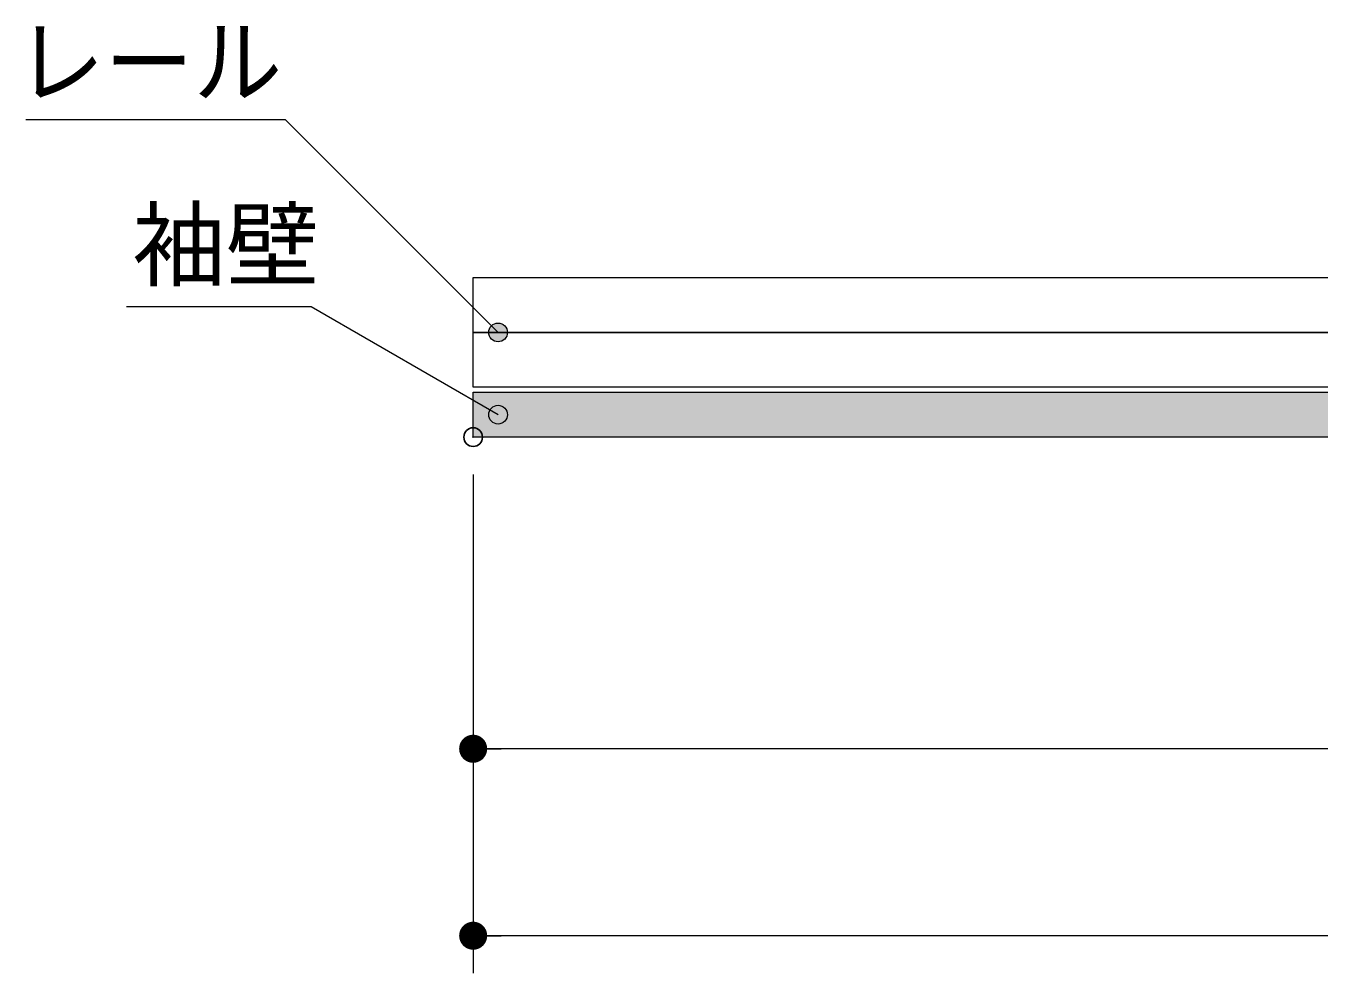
# Model space of a CAD drawing. Units: millimetres, scale not verified. Extents: x -9094 to 9094, y -4567 to 4567.
# Drawn here: x -7076 to -6038, y 260 to 1020 of the extents above; entities that cross this region are included whole.
import ezdxf
from ezdxf.enums import TextEntityAlignment as Align

# ---------------------------------------------------------------- set-up
doc = ezdxf.new("R2010")
doc.units = ezdxf.units.MM
doc.header["$LTSCALE"] = 30
doc.header["$PDMODE"] = 32
doc.header["$PDSIZE"] = 15
for name, color, linetype, lineweight in [('0-1_2寸法-1', 7, 'Continuous', 15), ('0-2_0', 7, 'Continuous', 25), ('0-4_2寸法-3', 7, 'Continuous', 15), ('0-5_3一般', 254, 'Continuous', 20)]:
    doc.layers.add(name, color=color, linetype=linetype, lineweight=lineweight)
doc.layers.add('0-3_Defpoints', color=7, linetype='Continuous')
doc.styles.add('ＭＳ Ｐゴシック', font='')
doc.styles.get('ＭＳ Ｐゴシック').set_extended_font_data('MS PGothic')

# ---------------------------------------------------------------- blocks, each defined once
blk = doc.blocks.new('_Dot')
at = {"layer": '0-2_0'}
blk.add_line((-15, 0), (-30, 0), dxfattribs=at)
for points in [[(0, 0), (-6.39, 13.57), (-4.64, 14.27)], [(0, 0), (-4.64, 14.27), (-2.81, 14.73)], [(0, 0), (-2.81, 14.73), (-0.94, 14.97)], [(0, 0), (-0.94, 14.97), (0.94, 14.97)], [(0, 0), (0.94, 14.97), (2.81, 14.73)], [(0, 0), (2.81, 14.73), (4.64, 14.27)], [(0, 0), (4.64, 14.27), (6.39, 13.57)], [(0, 0), (-15, 0), (-14.88, 1.88)], [(0, 0), (-14.88, -1.88), (-15, 0)], [(0, 0), (-14.88, 1.88), (-14.53, 3.73)], [(0, 0), (-14.53, -3.73), (-14.88, -1.88)], [(0, 0), (-14.53, 3.73), (-13.95, 5.52)], [(0, 0), (-13.95, -5.52), (-14.53, -3.73)], [(0, 0), (-13.95, 5.52), (-13.14, 7.23)], [(0, 0), (-13.14, -7.23), (-13.95, -5.52)], [(0, 0), (-13.14, 7.23), (-12.14, 8.82)], [(0, 0), (-12.14, -8.82), (-13.14, -7.23)], [(0, 0), (-12.14, 8.82), (-10.93, 10.27)], [(0, 0), (-10.93, -10.27), (-12.14, -8.82)], [(0, 0), (-10.93, 10.27), (-9.56, 11.56)], [(0, 0), (-9.56, -11.56), (-10.93, -10.27)], [(0, 0), (-9.56, 11.56), (-8.04, 12.66)], [(0, 0), (-8.04, -12.66), (-9.56, -11.56)], [(0, 0), (-8.04, 12.66), (-6.39, 13.57)], [(0, 0), (-6.39, -13.57), (-8.04, -12.66)], [(0, 0), (-4.64, -14.27), (-6.39, -13.57)], [(0, 0), (-2.81, -14.73), (-4.64, -14.27)], [(0, 0), (-0.94, -14.97), (-2.81, -14.73)], [(0, 0), (0.94, -14.97), (-0.94, -14.97)], [(0, 0), (6.39, 13.57), (8.04, 12.66)], [(0, 0), (8.04, 12.66), (9.56, 11.56)], [(0, 0), (9.56, 11.56), (10.93, 10.27)], [(0, 0), (10.93, 10.27), (12.14, 8.82)], [(0, 0), (12.14, 8.82), (13.14, 7.23)], [(0, 0), (13.14, 7.23), (13.95, 5.52)], [(0, 0), (13.95, 5.52), (14.53, 3.73)], [(0, 0), (14.53, 3.73), (14.88, 1.88)], [(0, 0), (14.88, 1.88), (15, 0)], [(0, 0), (2.81, -14.73), (0.94, -14.97)], [(0, 0), (4.64, -14.27), (2.81, -14.73)], [(0, 0), (6.39, -13.57), (4.64, -14.27)], [(0, 0), (8.04, -12.66), (6.39, -13.57)], [(0, 0), (9.56, -11.56), (8.04, -12.66)], [(0, 0), (10.93, -10.27), (9.56, -11.56)], [(0, 0), (12.14, -8.82), (10.93, -10.27)], [(0, 0), (13.14, -7.23), (12.14, -8.82)], [(0, 0), (13.95, -5.52), (13.14, -7.23)], [(0, 0), (14.53, -3.73), (13.95, -5.52)], [(0, 0), (14.88, -1.88), (14.53, -3.73)], [(0, 0), (15, 0), (14.88, -1.88)]]:
    blk.add_solid(points, dxfattribs=at)
blk = doc.blocks.new('グループ-18')
at = {"layer": '0-5_3一般', "color": 7, "lineweight": 15}
for points in [[(-121080, 24555), (-47520, 24555), (-47520, 23235), (-121080, 23235)], [(-121080, 23235), (-47520, 23235), (-47520, 21915), (-121080, 21915)], [(-121080, 21795), (-96225, 21795), (-96225, 20715), (-121080, 20715)]]:
    blk.add_lwpolyline(points, close=True, dxfattribs=at)
at = {"layer": '0-5_3一般', "color": 8}
blk.add_solid([(-121080, 21795), (-121080, 20715), (-96225, 21795), (-96225, 20715)], dxfattribs=at)
blk = doc.blocks.new('グループ-34')
at = {"layer": '0-5_3一般'}
blk.add_blockref('グループ-18', (0, 0), dxfattribs=at)

msp = doc.modelspace()

# ---------------------------------------------------------------- hatches: boundary and pattern name
at = {"layer": '0-4_2寸法-3'}
for points in [[(-6689.74, 774.5, 1), (-6704.76, 774.5, 1)], [(-6689.74, 708.5, 1), (-6704.76, 708.5, 1)]]:
    msp.add_hatch(color=256, dxfattribs=at).paths.add_polyline_path(points)

# ---------------------------------------------------------------- linework, layer by layer
at = {"layer": '0-1_2寸法-1'}
for p, q in [((-6717.25, 660.5), (-6717.25, 410.5)), ((-4287.76, 440.5), (-6694.74, 440.5)), ((-6717.25, 410.5), (-6717.25, 260.5)), ((-4243.76, 290.5), (-6694.74, 290.5))]:
    msp.add_line(p, q, dxfattribs=at)
at = {"layer": '0-3_Defpoints'}
for p in [(-6717.25, 690.5), (-6717.25, 440.5), (-6717.25, 290.5)]:
    msp.add_point(p, dxfattribs=at)
at = {"layer": '0-4_2寸法-3'}
for points in [[(-6697.25, 774.5), (-6867.85, 945.1), (-7076.21, 945.1)], [(-6697.25, 708.5), (-6847.25, 795.1), (-6995.42, 795.1)]]:
    msp.add_lwpolyline(points, dxfattribs=at)
for centre in [(-6697.25, 774.5), (-6697.25, 708.5)]:
    msp.add_circle(centre, 7.51, dxfattribs=at)

# ---------------------------------------------------------------- block references
at = {"layer": '0-1_2寸法-1', "xscale": 0.7503418, "yscale": 0.7503418, "rotation": 180}
for p in [(-6717.25, 440.5), (-6717.25, 290.5)]:
    msp.add_blockref('_Dot', p, dxfattribs=at)
at = {"layer": '0-5_3一般', "xscale": 0.03333333, "yscale": 0.03333333}
msp.add_blockref('グループ-34', (-2681.25, 0), dxfattribs=at)

# ---------------------------------------------------------------- texts
at = {"layer": '0-4_2寸法-3', "style": 'ＭＳ Ｐゴシック', "width": 0.95}
msp.add_text('レール', height=54.99, dxfattribs=at).set_placement((-7084.28, 947.67), align=Align.BOTTOM_LEFT)
at = {"layer": '0-4_2寸法-3', "style": 'ＭＳ Ｐゴシック'}
msp.add_text('袖壁', height=54.99, dxfattribs=at).set_placement((-6990.74, 800.86), align=Align.BOTTOM_LEFT)

doc.saveas('drawing.dxf')
